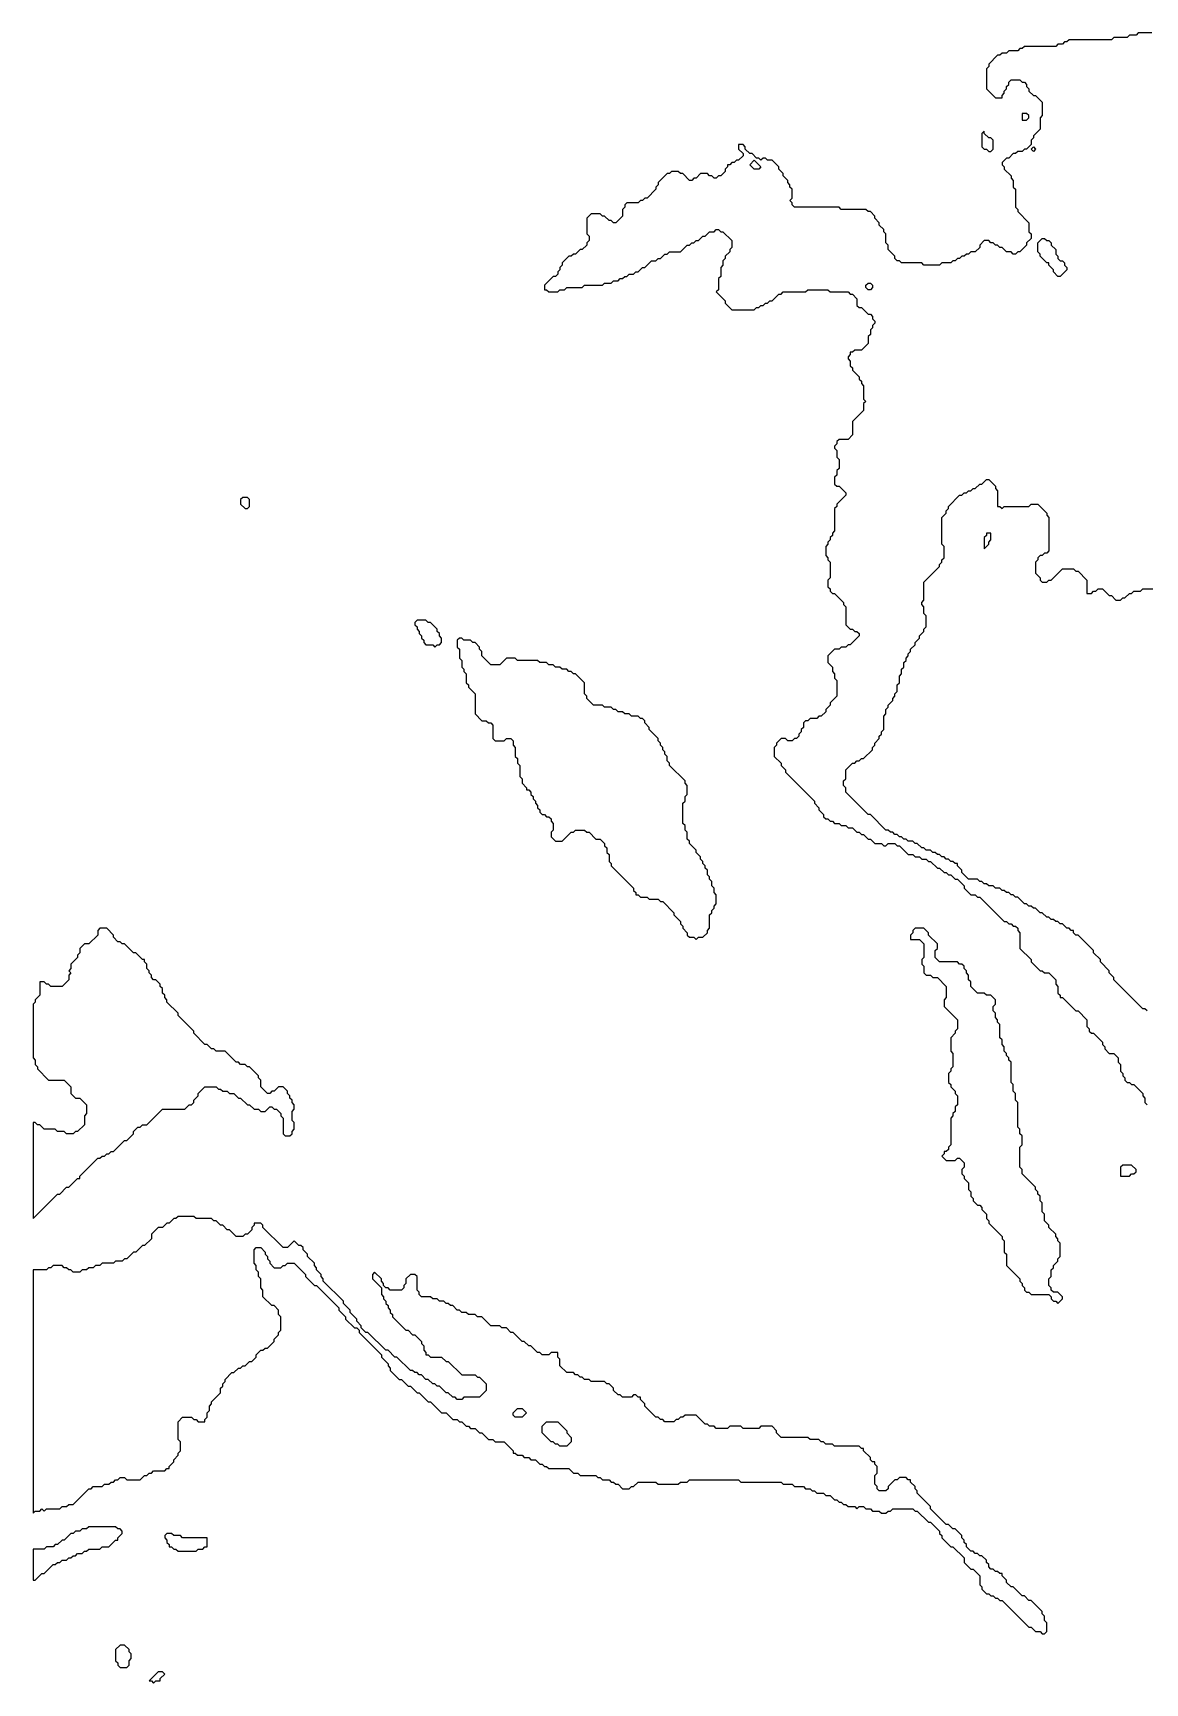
# Model space of a CAD drawing. Header units: millimetres. Extents: x 0 to 500, y 0 to 381.
# Drawn here: x 0 to 249, y 10 to 379.5 of the extents above; entities that cross this region are included whole.
import ezdxf

# ---------------------------------------------------------------- set-up
doc = ezdxf.new("R2010")
doc.units = ezdxf.units.MM

msp = doc.modelspace()

# ---------------------------------------------------------------- linework, layer by layer
for points in [[(250.5, 379.5), (247.5, 379.5), (247, 379), (245.5, 379), (245, 378.5), (242, 378.5), (241.5, 378), (232, 378), (231.5, 377.5), (231, 377.5), (230.5, 377), (229.5, 377), (229, 376.5), (222, 376.5), (221.5, 376), (221, 376), (220.5, 375.5), (218.5, 375.5), (218, 375), (217, 375), (216.5, 374.5), (216, 374.5), (214, 372.5), (214, 372), (213.5, 371.5), (213.5, 367), (215.5, 365), (217, 365), (217, 365.5), (217.5, 366), (217.5, 366.5), (218, 367), (218, 367.5), (218.5, 368), (218.5, 368.5), (219, 369), (221, 369), (221.5, 368.5), (222, 368.5), (222.5, 368), (222.5, 367.5), (223, 367), (223, 366.5), (224, 365.5), (224.5, 365.5), (226, 364), (226, 361), (225.5, 360.5), (225.5, 358), (224, 356.5), (224, 356), (223.5, 355.5), (223.5, 354.5), (222.5, 353.5), (222, 353.5), (221.5, 353), (220.5, 353), (220, 352.5), (219.5, 352.5), (218.5, 351.5), (218, 351.5), (217, 350.5), (217, 350), (217.5, 349.5), (217.5, 349), (219, 347.5), (219, 347), (219.5, 346.5), (219.5, 345), (220, 344.5), (220, 340.5), (220.5, 340), (220.5, 339.5), (223, 337), (223, 335), (223.5, 334.5), (223.5, 333.5), (222.5, 332.5), (222.5, 332), (221, 330.5), (220.5, 330.5), (220, 330), (219.5, 330), (219, 330.5), (218, 330.5), (217, 331.5), (216.5, 331.5), (216, 332), (215.5, 332), (215, 332.5), (214.5, 332.5), (214, 333), (213, 333), (212, 332), (212, 331.5), (211, 330.5), (210, 330.5), (209.5, 330), (209, 330), (208.5, 329.5), (208, 329.5), (207.5, 329), (207, 329), (206.5, 328.5), (206, 328.5), (205.5, 328), (203.5, 328), (203, 327.5), (199.5, 327.5), (199, 328), (194.5, 328), (194, 328.5), (193.5, 328.5), (193, 329), (193, 329.5), (191.5, 331), (191.5, 332), (191, 332.5), (191, 334.5), (190.5, 335), (190.5, 335.5), (189.5, 336.5), (189.5, 337), (188.5, 338), (188.5, 338.5), (187.5, 339.5), (187, 339.5), (186.5, 340), (181, 340), (180.5, 340.5), (170.5, 340.5), (170, 341), (170, 341.5), (169.5, 342), (170, 342.5), (170, 344.5), (169.5, 345), (169.5, 345.5), (169, 346), (169, 346.5), (168, 347.5), (168, 348), (167, 349), (167, 349.5), (165.5, 351), (164.5, 351), (164, 351.5), (163.5, 351.5), (163, 351), (162.5, 351.5), (162, 351.5), (161, 352.5), (160.5, 352.5), (159.5, 353.5), (159.5, 354), (159, 354.5), (158, 354.5), (158, 353.5), (159, 352.5), (159, 352), (158, 351), (157.5, 351), (157, 350.5), (156.5, 350.5), (156, 350), (155.5, 350), (155.5, 349.5), (155, 349), (155, 348.5), (154, 347.5), (153.5, 347.5), (153, 347), (152.5, 347), (152, 347.5), (151.5, 347.5), (151, 348), (149.5, 348), (148.5, 347), (148, 347), (147.5, 346.5), (147, 346.5), (145.5, 348), (145, 348), (144.5, 348.5), (143, 348.5), (142.5, 348), (142, 348), (140, 346), (140, 345.5), (139.5, 345), (139.5, 344.5), (137.5, 342.5), (137, 342.5), (136.5, 342), (136, 342), (135.5, 341.5), (133, 341.5), (132.5, 341), (132.5, 340.5), (132, 340), (132, 338.5), (130.5, 337), (130, 337), (129.5, 337.5), (129, 337.5), (128, 338.5), (127.5, 338.5), (127, 339), (125, 339), (124, 338), (124, 334.5), (124.5, 334), (124.5, 333), (124, 332.5), (124, 332), (123, 331), (122.5, 331), (121.5, 330), (121, 330), (120.5, 329.5), (120, 329.5), (118.5, 328), (118.5, 327.5), (118, 327), (118, 326.5), (117.5, 326), (117.5, 325.5), (117, 325), (116.5, 325), (114.5, 323), (114.5, 322), (115, 322), (115.5, 321.5), (117.5, 321.5), (118, 322), (119, 322), (119.5, 322.5), (123, 322.5), (123.5, 323), (127.5, 323), (128, 323.5), (129.5, 323.5), (130, 324), (131, 324), (131.5, 324.5), (132, 324.5), (132.5, 325), (133, 325), (133.5, 325.5), (134.5, 325.5), (135, 326), (135.5, 326), (136.5, 327), (137, 327), (138.5, 328.5), (139.5, 328.5), (140, 329), (140.5, 329), (141.5, 330), (142, 330), (142.5, 330.5), (145, 330.5), (146.5, 332), (147, 332), (147.5, 332.5), (148, 332.5), (148.5, 333), (149, 333), (150, 334), (150.5, 334), (151.5, 335), (152.5, 335), (153, 335.5), (153.5, 335.5), (154, 335), (154.5, 335), (156.5, 333), (156.5, 331.5), (156, 331), (156, 330.5), (155, 329.5), (155, 329), (154.5, 328.5), (154.5, 327.5), (154, 327), (154, 325), (153.5, 324.5), (153.5, 322), (153, 321.5), (155, 319.5), (155, 319), (156.5, 317.5), (161.5, 317.5), (162, 318), (162.5, 318), (163, 318.5), (163.5, 318.5), (164, 319), (164.5, 319), (165, 319.5), (165.5, 319.5), (167, 321), (167.5, 321), (168, 321.5), (173, 321.5), (173.5, 322), (178, 322), (178.5, 321.5), (182.5, 321.5), (183, 321), (183.5, 321), (184.5, 320), (184.5, 318.5), (185, 318), (185.5, 318), (187, 316.5), (187.5, 316.5), (188, 316), (188, 315.5), (188.5, 315), (188.5, 314.5), (188, 314), (188, 313.5), (187.5, 313), (187.5, 312), (187, 311.5), (187, 310), (185.5, 308.5), (184, 308.5), (183.5, 308), (183, 308), (183, 307.5), (182.5, 307), (182.5, 306.5), (183, 306), (183, 305), (183.5, 304.5), (183.5, 304), (185, 302.5), (185, 302), (185.5, 301.5), (185.5, 301), (186, 300.5), (186, 297.5), (186.5, 297), (186, 296.5), (186, 295), (183.5, 292.5), (183.5, 289.5), (182.5, 288.5), (180.5, 288.5), (180, 288), (180, 287.5), (179.5, 287), (179.5, 286.5), (180, 286), (180, 284.5), (180.5, 284), (180.5, 282), (180, 281.5), (180, 280.5), (179.5, 280), (179.5, 278.5), (180, 278), (180.5, 278), (182, 276.5), (182, 276), (180, 274), (180, 273.5), (179.5, 273), (179.5, 268), (179, 267.5), (179, 267), (178.5, 266.5), (178.5, 266), (178, 265.5), (178, 265), (177.5, 264.5), (177.5, 262.5), (178, 262), (178, 261.5), (178.5, 261), (178.5, 257.5), (178, 257), (178, 255.5), (178.5, 255), (178.5, 254.5), (179, 254), (179.5, 254), (181.5, 252), (181.5, 251.5), (182, 251), (182, 247), (183, 246), (183.5, 246), (184, 245.5), (184.5, 245.5), (185, 245), (185, 244.5), (183, 242.5), (182.5, 242.5), (182, 242), (181, 242), (180.5, 241.5), (179.5, 241.5), (178, 240), (178, 238.5), (179, 237.5), (179, 236.5), (179.5, 236), (179.5, 235), (180, 234.5), (180, 231), (178.5, 229.5), (178.5, 229), (177.5, 228), (177.5, 227.5), (176.5, 226.5), (176, 226.5), (175.5, 226), (174, 226), (173.5, 225.5), (173, 225.5), (172.5, 225), (172.5, 224), (172, 223.5), (172, 223), (171.5, 222.5), (171.5, 222), (171, 221.5), (170.5, 221.5), (170, 221), (169, 221), (168.5, 221.5), (167.5, 221.5), (166.5, 220.5), (166.5, 220), (166, 219.5), (166, 217.5), (167.5, 216), (167.5, 215.5), (168.5, 214.5), (168.5, 214), (175, 207.5), (175, 207), (176, 206), (176, 205.5), (177, 204.5), (177, 204), (177.5, 203.5), (178, 203.5), (178.5, 203), (179, 203), (179.5, 202.5), (180.5, 202.5), (181, 202), (182, 202), (182.5, 201.5), (183.5, 201.5), (184.5, 200.5), (185, 200.5), (185.5, 200), (186, 200), (187, 199), (187.5, 199), (188.5, 198), (190, 198), (190.5, 197.5), (191, 197.5), (191.5, 198), (193, 198), (193.5, 197.5), (194, 197.5), (196, 195.5), (197, 195.5), (197.5, 195), (198.5, 195), (199, 194.5), (200, 194.5), (200.5, 194), (201, 194), (202.5, 192.5), (203, 192.5), (204, 191.5), (204.5, 191.5), (205, 191), (205.5, 191), (206.5, 190), (207, 190), (208.5, 188.5), (208.5, 188), (210, 186.5), (211, 186.5), (211.5, 186), (212, 186), (217.5, 180.5), (218, 180.5), (218.5, 180), (219, 180), (219.5, 179.5), (220, 179.5), (220.5, 179), (220.5, 178.5), (221, 178), (221, 174.5), (223.5, 172), (223.5, 171.5), (225.5, 169.5), (226, 169.5), (226.5, 169), (227.5, 169), (229, 167.5), (229, 166.5), (229.5, 166), (229.5, 164.5), (230, 164), (230, 163.5), (230.5, 163.5), (233.5, 160.5), (234, 160.5), (236, 158.5), (236, 157), (236.5, 156.5), (236.5, 156), (237, 155.5), (237.5, 155.5), (239.5, 153.5), (239.5, 153), (240, 152.5), (240, 152), (241, 151), (242, 151), (243, 150), (243, 149), (243.5, 148.5), (243.5, 147), (244, 146.5), (244, 146), (244.5, 145.5), (244.5, 145), (245, 144.5), (245.5, 144.5), (246, 144), (246.5, 144), (248.5, 142), (248.5, 141.5), (249, 141), (249, 140), (249.5, 139.5)], [(249.5, 160.5), (249, 161), (248.5, 161), (242, 167.5), (242, 168), (241, 169), (241, 169.5), (239, 171.5), (239, 172), (237.5, 173.5), (237.5, 174), (234, 177.5), (233.5, 177.5), (233, 178), (233, 178.5), (232.5, 178.5), (232, 179), (231.5, 179), (230.5, 180), (230, 180), (229.5, 180.5), (229, 180.5), (228.5, 181), (228, 181), (227.5, 181.5), (227, 181.5), (226, 182.5), (225.5, 182.5), (224.5, 183.5), (224, 183.5), (223.5, 184), (223, 184), (222.5, 184.5), (222, 184.5), (220.5, 186), (220, 186), (219.5, 186.5), (219, 186.5), (218.5, 187), (218, 187), (217.5, 187.5), (217, 187.5), (216.5, 188), (215.5, 188), (215, 188.5), (214, 188.5), (213.5, 189), (213, 189), (212.5, 189.5), (212, 189.5), (211.5, 190), (209.5, 190), (208, 191.5), (208, 192), (207, 193), (207, 193.5), (206.5, 193.5), (206, 194), (205.5, 194), (205, 194.5), (204.5, 194.5), (204, 195), (203.5, 195), (203, 195.5), (202.5, 195.5), (202, 196), (201.5, 196), (201, 196.5), (200, 196.5), (199.5, 197), (199, 197), (198, 198), (197.5, 198), (197, 198.5), (196, 198.5), (195.5, 199), (195, 199), (194.5, 199.5), (194, 199.5), (193.5, 200), (193, 200), (192.5, 200.5), (192, 200.5), (191.5, 201), (191, 201), (187.5, 204.5), (187, 204.5), (182, 209.5), (182, 210.5), (181.5, 211), (181.5, 212), (182, 212.5), (182, 214.5), (183.5, 216), (184, 216), (184.5, 216.5), (185, 216.5), (185.5, 217), (186, 217), (188, 219), (188, 219.5), (188.5, 220), (188.5, 220.5), (189.5, 221.5), (189.5, 222), (190, 222.5), (190, 223), (190.5, 223.5), (190.5, 226.5), (191, 227), (191, 228), (191.5, 228.5), (191.5, 229), (192.5, 230), (192.5, 230.5), (193, 231), (193, 231.5), (193.5, 232), (193.5, 233.5), (194, 234), (194, 235.5), (194.5, 236), (194.5, 237), (195, 237.5), (195, 238.5), (195.5, 239), (195.5, 239.5), (196, 240), (196, 240.5), (196.5, 241), (196.5, 241.5), (197.5, 242.5), (197.5, 243), (198.5, 244), (198.5, 244.5), (199.5, 245.5), (199.5, 246), (200, 246.5), (200, 249), (199.5, 249.5), (199.5, 251), (199, 251.5), (199, 252), (199.5, 252.5), (199.5, 256.5), (203, 260), (203, 260.5), (203.5, 261), (203.5, 261.5), (204, 262), (204, 264.5), (203.5, 265), (203.5, 271), (204.5, 272), (204.5, 272.5), (205, 273), (205, 273.5), (207.5, 276), (208, 276), (208.5, 276.5), (209, 276.5), (209.5, 277), (210, 277), (210.5, 277.5), (211, 277.5), (212, 278.5), (212.5, 278.5), (213.5, 279.5), (214, 279.5), (215.5, 278), (215.5, 277.5), (216, 277), (216, 273.5), (216.5, 273.5), (217, 273), (217.5, 273.5), (223, 273.5), (223.5, 274), (225, 274), (227, 272), (227, 271.5), (227.5, 271), (227.5, 263.5), (227, 263), (226.5, 263), (226, 262.5), (225.5, 262.5), (225, 262), (225, 261.5), (224.5, 261), (224.5, 258.5), (225.5, 257.5), (225.5, 257), (226, 256.5), (227, 256.5), (227.5, 257), (228, 257), (230.5, 259.5), (233, 259.5), (233.5, 259), (234, 259), (236, 257), (236, 254), (237, 254), (237.5, 254.5), (238, 254.5), (238.5, 255), (239.5, 255), (241, 253.5), (241.5, 253.5), (242.5, 252.5), (243.5, 252.5), (244, 253), (244.5, 253), (245.5, 254), (246, 254), (246.5, 254.5), (248, 254.5), (248.5, 255), (252, 255)]]:
    msp.add_lwpolyline(points)
for points in [[(221.5, 361.5), (221.5, 360), (222.5, 360), (223, 360.5), (223, 361), (222.5, 361.5)], [(213, 357.5), (212.5, 357), (212.5, 354), (213, 353.5), (213.5, 353.5), (214, 353), (214.5, 353), (215, 353.5), (215, 355.5), (214.5, 356), (214, 356), (213, 357)], [(223.5, 353.5), (224, 354), (224.5, 353.5), (224, 353)], [(161.5, 351), (163, 349.5), (162.5, 349), (161.5, 349), (160.5, 350)], [(226, 333.5), (226.5, 333.5), (227, 333), (227.5, 333), (228, 332.5), (228, 332), (229, 331), (229, 330), (229.5, 329.5), (229.5, 329), (230, 328.5), (230.5, 328.5), (231, 328), (231, 327.5), (231.5, 327), (231.5, 326.5), (230, 325), (229.5, 325), (228.5, 326), (228.5, 326.5), (227.5, 327.5), (227.5, 328), (227, 328), (225.5, 329.5), (225.5, 330), (225, 330.5), (225, 332.5)], [(186.5, 323), (187, 323.5), (187.5, 323.5), (188, 323), (188, 322.5), (187.5, 322), (187, 322), (186.5, 322.5)], [(47, 275.5), (46.5, 275), (46.5, 274), (47.5, 273), (48, 273), (48.5, 273.5), (48.5, 275), (48, 275.5)], [(213.5, 267.5), (213.5, 267), (213, 266.5), (213, 264), (214, 265), (214, 265.5), (214.5, 266), (214.5, 267.5)], [(86, 248), (85.5, 247.5), (85.5, 247), (86, 246.5), (86, 246), (86.5, 245.5), (86.5, 245), (87, 244.5), (87, 244), (87.5, 243.5), (87.5, 243), (88, 242.5), (89.5, 242.5), (90, 242), (90.5, 242.5), (91, 242.5), (91.5, 243), (91.5, 244), (91, 244.5), (91, 245), (90.5, 245.5), (90.5, 246), (89, 247.5), (88.5, 247.5), (88, 248)], [(95.5, 244), (95, 243.5), (95, 242), (95.5, 241.5), (95.5, 239.5), (96, 239), (96, 237.5), (96.5, 237), (96.5, 236.5), (97, 236), (97, 234), (97.5, 233.5), (97.5, 233), (99, 231.5), (99, 227), (100.5, 225.5), (101.5, 225.5), (102, 225), (102.5, 225), (103, 224.5), (103, 221.5), (103.5, 221), (105.5, 221), (106, 221.5), (107, 221.5), (107.5, 221), (107.5, 220), (108, 219.5), (108, 217.5), (108.5, 217), (108.5, 216), (109, 215.5), (109, 213), (109.5, 212.5), (109.5, 211.5), (110.5, 210.5), (110.5, 210), (111, 210), (111.5, 209.5), (111.5, 209), (112, 208.5), (112, 208), (112.5, 207.5), (112.5, 207), (113, 206.5), (113, 206), (113.5, 205.5), (113.5, 205), (114, 204.5), (114.5, 204.5), (115, 204), (115.5, 204), (116, 203.5), (116, 203), (116.5, 202.5), (116.5, 201), (116, 200.5), (116, 199.5), (117, 198.5), (118.5, 198.5), (120.5, 200.5), (121, 200.5), (121.5, 201), (123.5, 201), (124, 200.5), (124.5, 200.5), (126, 199), (127, 199), (128, 198), (128, 197.5), (128.5, 197), (128.5, 196), (129, 195.5), (129, 194), (129.5, 193.5), (129.5, 193), (134.5, 188), (134.5, 187.5), (135, 187), (135, 186.5), (135.5, 186.5), (136, 186), (137.5, 186), (138, 185.5), (140, 185.5), (140.5, 185), (141, 185), (143.5, 182.5), (143.5, 182), (145, 180.5), (145, 180), (145.5, 179.5), (145.5, 179), (146.5, 178), (146.5, 177.5), (147, 177), (148, 177), (148.5, 176.5), (149, 177), (150, 177), (151, 178), (151, 178.5), (151.5, 179), (151.5, 182), (152, 182.5), (152, 183), (152.5, 183.5), (152.5, 184), (153, 184.5), (153, 186.5), (152.5, 187), (152.5, 188), (152, 188.5), (152, 189.5), (151.5, 190), (151.5, 190.5), (151, 191), (151, 192), (150.5, 192.5), (150.5, 193), (150, 193.5), (150, 194), (149.5, 194.5), (149.5, 195), (148.5, 196), (148.5, 196.5), (147, 198), (147, 198.5), (146.5, 199), (146.5, 200.5), (146, 201), (146, 202), (145.5, 202.5), (145.5, 207), (146, 207.5), (146, 208.5), (146.5, 209), (146.5, 211), (146, 211.5), (146, 212), (142.5, 215.5), (142.5, 216), (142, 216.5), (142, 217.5), (141.5, 218), (141.5, 218.5), (141, 219), (141, 219.5), (140.5, 220), (140.5, 220.5), (140, 221), (140, 221.5), (138, 223.5), (138, 224), (137, 225), (137, 225.5), (136.5, 226), (136, 226), (135.5, 226.5), (134, 226.5), (133.5, 227), (132.5, 227), (132, 227.5), (131, 227.5), (130.5, 228), (130, 228), (129.5, 228.5), (128, 228.5), (127.5, 229), (125.5, 229), (124, 230.5), (124, 231), (123.5, 231.5), (123.5, 234), (121.5, 236), (121, 236), (120.5, 236.5), (120, 236.5), (119.5, 237), (118.5, 237), (118, 237.5), (117, 237.5), (116.5, 238), (115.5, 238), (115, 238.5), (113.5, 238.5), (113, 239), (108.5, 239), (108, 239.5), (106, 239.5), (104.5, 238), (102.5, 238), (100.5, 240), (100.5, 241), (100, 241.5), (100, 242), (99, 243), (98.5, 243), (98, 243.5), (96.5, 243.5), (96, 244)], [(15, 179), (14.5, 178.5), (14.5, 177.5), (12.5, 175.5), (11.5, 175.5), (10.5, 174.5), (10.5, 173.5), (10, 173), (10, 172.5), (8.5, 171), (8.5, 170), (8, 169.5), (8.5, 169), (8, 168.5), (8, 167.5), (6.5, 166), (4, 166), (3.5, 166.5), (3, 166.5), (2.5, 167), (1.5, 167), (1.5, 164), (0.5, 163), (0.5, 162.5), (0, 162), (0, 150), (0.5, 149.5), (0.5, 148.5), (1, 148), (1, 147.5), (3.5, 145), (7, 145), (8.5, 143.5), (8.5, 142), (9.5, 141), (10.5, 141), (12, 139.5), (12, 137.5), (11.5, 137), (11.5, 135), (10, 133.5), (9.5, 133.5), (9, 133), (7.5, 133), (7, 133.5), (5.5, 133.5), (5, 134), (2.5, 134), (1.5, 135), (1, 135), (0.5, 135.5), (0, 135.5), (0, 114), (5.5, 119.5), (6, 119.5), (7.5, 121), (8, 121), (10, 123), (10.5, 123), (10.5, 123.5), (14.5, 127.5), (15, 127.5), (15.5, 128), (16, 128), (16.5, 128.5), (17, 128.5), (17.5, 129), (18, 129), (20.5, 131.5), (21, 131.5), (22.5, 133), (22.5, 133.5), (23.5, 134.5), (24, 134.5), (24.5, 135), (25.5, 135), (29, 138.5), (34, 138.5), (35, 139.5), (35.5, 139.5), (36, 140), (36, 140.5), (37, 141.5), (37, 142), (38.5, 143.5), (41, 143.5), (41.5, 143), (42, 143), (42.5, 142.5), (43.5, 142.5), (44, 142), (45, 142), (46, 141), (46.5, 141), (48, 139.5), (48.5, 139.5), (49.5, 138.5), (50.5, 138.5), (51, 138), (52, 138), (53, 139), (53.5, 139), (54, 138.5), (54.5, 138.5), (55.5, 137.5), (55.5, 137), (56, 136.5), (56, 133), (56.5, 132.5), (57.5, 132.5), (58, 133), (58, 133.5), (58.5, 134), (58.5, 135.5), (58, 136), (58, 138), (58.5, 138.5), (58.5, 139.5), (58, 140), (58, 140.5), (57.5, 141), (57.5, 141.5), (57, 142), (57, 142.5), (56, 143.5), (55, 143.5), (54, 142.5), (53.5, 142.5), (53, 142), (52.5, 142), (51, 143.5), (51, 145), (50.5, 145.5), (50.5, 146), (48.5, 148), (48, 148), (47.5, 148.5), (46.5, 148.5), (46, 149), (45.5, 149), (43, 151.5), (41, 151.5), (40.5, 152), (40, 152), (39, 153), (38.5, 153), (36, 155.5), (36, 156), (32.5, 159.5), (32.5, 160), (30, 162.5), (30, 163), (29.5, 163.5), (29.5, 164), (29, 164.5), (29, 165.5), (28.5, 166), (28.5, 166.5), (27.5, 167.5), (27, 167.5), (26.5, 168), (26.5, 168.5), (26, 169), (26, 169.5), (25.5, 170), (25.5, 171), (25, 171.5), (25, 172), (24.5, 172), (23, 173.5), (22.5, 173.5), (20.5, 175.5), (20, 175.5), (19.5, 176), (19, 176), (18, 177), (18, 177.5), (16.5, 179)], [(197.5, 179), (197, 178.5), (197, 178), (196.5, 177.5), (196.5, 176.5), (198.5, 176.5), (199.5, 175.5), (199.5, 172.5), (199, 172), (199, 171), (199.5, 170.5), (199.5, 169), (200, 168.5), (201, 168.5), (201.5, 168), (202.5, 168), (204.5, 166), (204.5, 163.5), (204, 163), (204, 161.5), (207, 158.5), (207, 156.5), (206.5, 156), (206.5, 155.5), (205.5, 154.5), (205.5, 151.5), (206, 151), (206, 148), (205.5, 147.5), (205.5, 147), (205, 146.5), (205, 144.5), (205.5, 144), (205.5, 143.5), (206.5, 142.5), (206.5, 142), (207, 141.5), (207, 139.5), (206.5, 139), (206.5, 138), (206, 137.5), (206, 137), (205.5, 136.5), (205.5, 130.5), (205, 130), (205, 129.5), (204.5, 129), (204, 129), (204, 128.5), (203.5, 128), (204.5, 127), (206.5, 127), (207, 127.5), (207.5, 127.5), (208.5, 126.5), (208.5, 125.5), (208, 125), (208, 124), (208.5, 123.5), (208.5, 123), (209.5, 122), (209.5, 120.5), (210, 120), (210, 119), (210.5, 118.5), (210.5, 118), (211.5, 117), (212, 117), (212.5, 116.5), (212.5, 116), (213.5, 115), (213.5, 114), (214, 113.5), (214, 113), (217, 110), (217, 109.5), (217.5, 109), (217.5, 106.5), (218, 106), (218, 103.5), (221, 100.5), (221, 100), (221.5, 99.5), (221.5, 99), (222, 98.5), (222, 98), (222.5, 97.5), (223, 97.5), (223.5, 97), (227.5, 97), (228, 96.5), (228, 96), (228.5, 95.5), (229, 95.5), (229.5, 95), (230.5, 96), (230.5, 96.5), (229.5, 97.5), (228.5, 97.5), (228, 98), (228, 98.5), (227.5, 99), (227.5, 100.5), (228, 101), (228, 102.5), (228.5, 103), (228.5, 103.5), (229.5, 104.5), (229.5, 105), (230, 105.5), (230, 108.5), (229.5, 109), (229.5, 109.5), (229, 110), (229, 110.5), (227.5, 112), (227.5, 112.5), (226.5, 113.5), (226.5, 115), (226, 115.5), (226, 117.5), (225.5, 118), (225.5, 119), (225, 119.5), (225, 120), (224.5, 120.5), (224.5, 121), (221.5, 124), (221.5, 125), (221, 125.5), (221, 130), (221.5, 130.5), (221.5, 132.5), (221, 133), (221, 134), (220.5, 134.5), (220.5, 140), (220, 140.5), (220, 142), (219.5, 142.5), (219.5, 144), (219, 144.5), (219, 149), (218.5, 149.5), (218.5, 150), (218, 150.5), (218, 151), (217.5, 151.5), (217.5, 152.5), (217, 153), (217, 154), (216.5, 154.5), (216.5, 157.5), (216, 158), (216, 158.5), (215.5, 159), (215.5, 160), (215, 160.5), (215, 161.5), (215.5, 162), (215.5, 163), (214.5, 164), (213.5, 164), (213, 164.5), (211.5, 164.5), (210, 166), (210, 167), (209.5, 167.5), (209.5, 168.5), (209, 169), (209, 169.5), (208.5, 170), (208.5, 170.5), (208, 171), (207.5, 171), (207, 171.5), (203, 171.5), (202, 172.5), (202, 174), (202.5, 174.5), (202.5, 175.5), (200.5, 177.5), (200.5, 178), (199.5, 179)], [(244, 126), (243.5, 125.5), (243.5, 123.5), (245.5, 123.5), (246, 124), (246.5, 124), (247, 124.5), (247, 125), (246, 126)], [(32.5, 114.5), (32, 114), (31.5, 114), (30.5, 113), (30, 113), (29, 112), (28, 112), (26.5, 110.5), (26.5, 109.5), (25, 108), (24.5, 108), (23, 106.5), (22.5, 106.5), (21, 105), (20.5, 105), (20, 104.5), (18.5, 104.5), (18, 104), (15.5, 104), (15, 103.5), (14, 103.5), (13.5, 103), (12.5, 103), (12, 102.5), (11, 102.5), (10.5, 102), (9, 102), (8.5, 102.5), (8, 102.5), (7.5, 103), (7, 103), (6.5, 103.5), (4.5, 103.5), (4, 103), (3.5, 103), (3, 102.5), (0, 102.5), (0, 48), (0.5, 48.5), (1.5, 48.5), (2, 49), (2.5, 48.5), (3, 49), (6, 49), (6.5, 49.5), (7.5, 49.5), (8, 50), (9, 50), (12.5, 53.5), (13, 53.5), (13.5, 54), (15.5, 54), (16, 54.5), (17, 54.5), (17.5, 55), (18, 55), (18.5, 55.5), (19, 55.5), (19.5, 56), (20.5, 56), (21, 55.5), (24, 55.5), (25, 56.5), (25.5, 56.5), (26, 57), (26.5, 57), (27, 57.5), (29.5, 57.5), (30, 58), (30.5, 58), (30.5, 58.5), (31.5, 59.5), (31.5, 60), (32.5, 61), (32.5, 61.5), (33, 62), (33, 64), (32.5, 64.5), (32.5, 68.5), (33.5, 69.5), (35.5, 69.5), (36, 69), (36.5, 69), (37, 68.5), (38.5, 68.5), (38.5, 69), (39, 69.5), (39, 70.5), (39.5, 71), (39.5, 72), (40, 72.5), (40, 73), (42, 75), (42, 76), (42.5, 76.5), (42.5, 77), (43, 77.5), (43, 78), (44.5, 79.5), (45, 79.5), (46, 80.5), (46.5, 80.5), (47, 81), (47.5, 81), (48.5, 82), (49, 82), (50, 83), (50, 83.5), (51, 84.5), (51.5, 84.5), (52, 85), (52.5, 85), (54, 86.5), (54, 87), (55, 88), (55, 88.5), (55.5, 89), (55.5, 92), (55, 92.5), (55, 93.5), (54, 94.5), (53.5, 94.5), (51.5, 96.5), (51.5, 98), (51, 98.5), (51, 100.5), (50.5, 101), (50.5, 102), (50, 102.5), (50, 103.5), (49.5, 104), (49.5, 107), (50, 107.5), (51, 107.5), (52, 106.5), (52, 106), (52.5, 105.5), (52.5, 105), (53, 104.5), (53, 104), (54, 103), (55.5, 103), (56, 103.5), (56.5, 103.5), (57, 104), (58.5, 104), (61, 101.5), (61, 101), (63, 99), (63.5, 99), (68.5, 94), (68.5, 93.5), (70, 92), (70, 91.5), (72, 89.5), (72.5, 89.5), (73, 89), (73, 88.5), (78, 83.5), (78, 83), (79.5, 81.5), (79.5, 81), (80, 80.5), (80, 80), (82, 78), (82.5, 78), (84, 76.5), (84.5, 76.5), (86, 75), (86.5, 75), (88.5, 73), (89, 73), (91.5, 70.5), (92.5, 70.5), (94, 69), (95, 69), (95.5, 68.5), (96, 68.5), (97, 67.5), (97.5, 67.5), (98, 67), (99, 67), (100, 66), (100.5, 66), (102, 64.5), (103, 64.5), (103.5, 64), (105.5, 64), (107.5, 62), (107.5, 61.5), (108, 61.5), (108.5, 61), (109.5, 61), (110, 60.5), (111, 60.5), (111.5, 60), (112.5, 60), (113.5, 59), (114, 59), (114.5, 58.5), (115, 58.5), (115.5, 58), (120, 58), (121, 57), (122, 57), (122.5, 56.5), (126, 56.5), (126.5, 56), (127, 56), (127.5, 55.5), (129, 55.5), (129.5, 55), (130, 55), (130.5, 54.5), (131, 54.5), (132, 53.5), (133.5, 53.5), (134, 54), (134.5, 54), (135.5, 55), (139.5, 55), (140, 54.5), (144.5, 54.5), (145, 55), (146.5, 55), (147, 55.5), (158, 55.5), (158.5, 55), (167.5, 55), (168, 54.5), (170, 54.5), (170.5, 54), (172.5, 54), (173, 53.5), (174, 53.5), (174.5, 53), (175, 53), (175.5, 52.5), (177, 52.5), (177.5, 52), (178.5, 52), (179.5, 51), (180, 51), (180.5, 50.5), (181, 50.5), (181.5, 50), (182, 50), (182.5, 49.5), (184, 49.5), (184.5, 49), (185, 49.5), (186, 49.5), (186.5, 49), (187.5, 49), (188, 48.5), (189.5, 48.5), (190, 48), (191, 48), (191.5, 48.5), (192, 48.5), (192.5, 49), (197, 49), (197.5, 48.5), (198, 48.5), (200.5, 46), (201, 46), (203, 44), (203, 43.5), (203.5, 43), (203.5, 42.5), (205.5, 40.5), (206, 40.5), (208.5, 38), (208.5, 37), (210, 35.5), (210.5, 35.5), (212, 34), (212, 32), (212.5, 31.5), (212.5, 31), (213.5, 30), (214, 30), (214.5, 29.5), (215, 29.5), (215.5, 29), (216, 29), (216.5, 28.5), (217, 28.5), (223, 22.5), (223.5, 22.5), (224.5, 21.5), (225.5, 21.5), (226, 21), (226.5, 21), (227, 21.5), (227, 23.5), (226.5, 24), (226.5, 25), (226, 25.5), (226, 26), (223.5, 28.5), (223, 28.5), (222, 29.5), (221.5, 29.5), (219.5, 31.5), (219, 31.5), (218, 32.5), (218, 33), (217, 34), (217, 34.5), (216.5, 34.5), (216, 35), (215.5, 35), (215, 35.5), (214.5, 35.5), (214, 36), (214, 36.5), (213.5, 37), (213.5, 37.5), (212.5, 38.5), (212, 38.5), (211.5, 39), (211, 39), (210.5, 39.5), (210, 39.5), (209, 40.5), (209, 41), (208.5, 41.5), (208.5, 42), (208, 42.5), (208, 43), (206.5, 44.5), (206, 44.5), (205, 45.5), (204.5, 45.5), (201, 49), (201, 49.5), (198, 52.5), (198, 53), (197.5, 53.5), (197.5, 54), (196.5, 55), (196.5, 55.5), (196, 55.5), (195.5, 56), (194, 56), (193.5, 55.5), (193, 55.5), (191.5, 54), (191.5, 53.5), (191, 53), (189.5, 53), (189, 53.5), (189, 54), (188.5, 54.5), (188.5, 56.5), (189, 57), (189, 58.5), (188.5, 59), (188.5, 59.5), (188, 59.5), (187.5, 60), (187.5, 60.5), (186, 62), (186, 62.5), (185.5, 62.5), (185, 63), (179.5, 63), (179, 63.5), (177.5, 63.5), (177, 64), (176.5, 64), (176, 64.5), (174, 64.5), (173.5, 65), (167.5, 65), (166.5, 66), (166.5, 66.5), (165.5, 67.5), (163, 67.5), (162.5, 67), (159, 67), (158.5, 67.5), (156, 67.5), (155.5, 67), (153, 67), (152.5, 67.5), (151.5, 67.5), (151, 68), (150.5, 68), (148.5, 70), (146, 70), (145.5, 69.5), (145, 69.5), (144.5, 69), (144, 69), (143.5, 68.5), (141.5, 68.5), (141, 69), (140.5, 69), (140, 69.5), (139.5, 69.5), (137, 72), (137, 72.5), (136, 73.5), (136, 74), (135.5, 74), (135, 74.5), (134.5, 74.5), (134, 74), (132, 74), (131.5, 74.5), (131, 74.5), (130, 75.5), (130, 76), (129, 77), (128.5, 77), (128, 77.5), (125, 77.5), (124.5, 78), (123.5, 78), (123, 78.5), (122.5, 78.5), (122, 79), (121.5, 79), (121, 79.5), (119.5, 79.5), (118, 81), (118, 82.5), (117.5, 83), (117.5, 84), (116, 84), (115.5, 83.5), (114, 83.5), (113.5, 84), (113, 84), (111.5, 85.5), (111, 85.5), (110, 86.5), (109.5, 86.5), (107.5, 88.5), (107, 88.5), (106, 89.5), (105, 89.5), (104.5, 90), (102.5, 90), (100.5, 92), (99.5, 92), (99, 92.5), (97.5, 92.5), (97, 93), (96, 93), (95.5, 93.5), (95, 93.5), (94, 94.5), (93.5, 94.5), (93, 95), (92.5, 95), (92, 95.5), (91, 95.5), (90.5, 96), (89.5, 96), (89, 96.5), (87, 96.5), (86.5, 97), (86.5, 97.5), (86, 98), (86, 101), (85.5, 101.5), (84.5, 101.5), (83.5, 100.5), (83.5, 99.5), (83, 99), (83, 98.5), (82.5, 98), (80, 98), (79.5, 98.5), (79, 98.5), (78.5, 99), (78.5, 99.5), (78, 100), (78, 100.5), (76.5, 102), (76, 101.5), (76, 100.5), (78, 98.5), (78, 97), (78.5, 96.5), (78.5, 96), (79, 95.5), (79, 95), (79.5, 94.5), (79.5, 94), (80, 93.5), (80, 93), (80.5, 92.5), (80.5, 92), (83.5, 89), (84, 89), (85, 88), (85.5, 88), (87, 86.5), (87, 86), (87.5, 85.5), (87.5, 84.5), (88, 84), (88, 83.5), (88.5, 83.5), (89, 83), (91.5, 83), (92.5, 82), (93, 82), (96, 79), (99, 79), (99.5, 78.5), (100, 78.5), (101.5, 77), (101.5, 75.5), (100, 74), (96.5, 74), (96, 73.5), (95, 73.5), (94.5, 74), (94, 74), (93, 75), (92.5, 75), (91, 76.5), (90.5, 76.5), (90, 77), (89.5, 77), (88.5, 78), (88, 78), (87, 79), (86.5, 79), (86, 79.5), (85.5, 79.5), (85, 80), (84.5, 80), (81.5, 83), (81, 83), (79.5, 84.5), (79, 84.5), (75, 88.5), (74.5, 88.5), (73.5, 89.5), (73.5, 90), (72.5, 91), (72.5, 91.5), (71, 93), (71, 93.5), (69.5, 95), (69.5, 95.5), (65, 100), (65, 100.5), (64.5, 101), (64.5, 101.5), (63.5, 102.5), (63.5, 103), (63, 103.5), (63, 104), (61.5, 105.5), (61.5, 106), (60.5, 107), (60.5, 107.5), (60, 108), (59.5, 108), (58.5, 109), (57, 107.5), (56, 107.5), (51.5, 112), (51.5, 112.5), (51, 113), (49.5, 113), (49.5, 112.5), (49, 112), (49, 111.5), (48, 110.5), (47.5, 110.5), (47, 110), (45.5, 110), (44, 111.5), (43.5, 111.5), (42.5, 112.5), (42, 112.5), (41, 113.5), (40.5, 113.5), (40, 114), (36.5, 114), (36, 114.5)], [(108.5, 71.5), (109.5, 71.5), (110.5, 70.5), (109.5, 69.5), (108, 69.5), (107.5, 70), (107.5, 70.5)], [(115, 68.5), (117.5, 68.5), (119.5, 66.5), (119.5, 66), (120.5, 65), (120.5, 64), (119.5, 63), (118, 63), (117.5, 63.5), (117, 63.5), (116.5, 64), (116, 64), (114, 66), (114, 67.5)], [(12.5, 45), (12, 44.5), (11, 44.5), (10.5, 44), (9.5, 44), (9, 43.5), (8.5, 43.5), (7, 42), (6.5, 42), (5.5, 41), (5, 41), (4.5, 40.5), (3, 40.5), (2.5, 40), (0, 40), (0, 33), (0.5, 33), (2, 34.5), (2.5, 34.5), (4.5, 36.5), (5, 36.5), (5.5, 37), (6, 37), (6.5, 37.5), (7.5, 37.5), (8, 38), (8.5, 38), (9, 38.5), (9.5, 38.5), (10, 39), (11, 39), (11.5, 39.5), (12, 39.5), (12.5, 40), (15, 40), (15.5, 40.5), (17, 40.5), (18.5, 42), (19, 42), (19, 42.5), (20, 43.5), (20, 44), (19.5, 44.5), (19, 44.5), (18.5, 45)], [(30, 43.5), (29.5, 43), (29.5, 42.5), (30, 42), (30, 41.5), (30.5, 41), (30.5, 40.5), (31, 40.5), (31.5, 40), (32, 40), (32.5, 39.5), (36.5, 39.5), (37, 40), (38, 40), (38.5, 40.5), (39, 40.5), (39, 42.5), (33.5, 42.5), (33, 43), (31.5, 43), (31, 43.5)], [(19.5, 18.5), (18.5, 17.5), (18.5, 15), (19, 14.5), (19, 14), (19.5, 13.5), (21, 13.5), (21.5, 14), (21.5, 15), (22, 15.5), (22, 16.5), (21.5, 17), (21.5, 17.5), (20.5, 18.5)], [(28, 12.5), (26, 10.5), (26.5, 10.5), (27, 10), (27.5, 10.5), (28.5, 10.5), (28.5, 11), (29.5, 12), (29, 12.5)]]:
    msp.add_lwpolyline(points, close=True)

doc.saveas('drawing.dxf')
